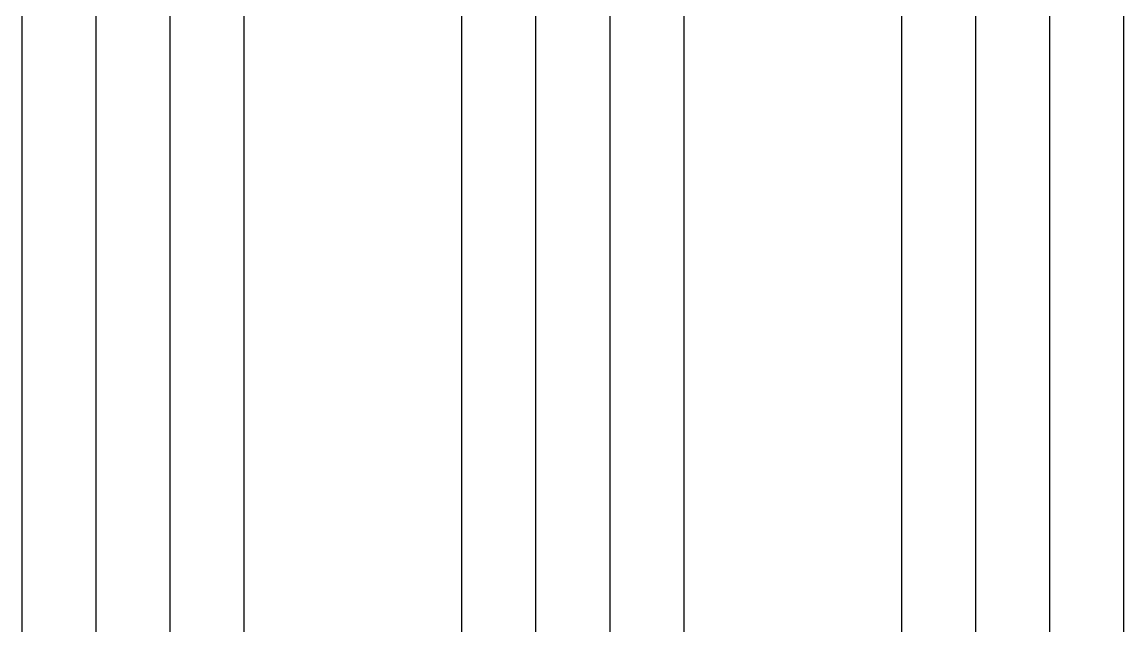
# Model space of a CAD drawing. Header units: inches. Extents: x -58 to 1235, y -506 to 1148.
# Drawn here: x 834.5 to 910, y 666 to 707.3 of the extents above; entities that cross this region are included whole.
import ezdxf

# ---------------------------------------------------------------- set-up
doc = ezdxf.new("R2010")
doc.units = ezdxf.units.IN
doc.header["$MEASUREMENT"] = 0
doc.layers.add('RED_10AWG', color=1, linetype='Continuous')

msp = doc.modelspace()

# ---------------------------------------------------------------- linework, layer by layer
at = {"layer": 'RED_10AWG'}
for p, q in [((834.487, 585.436), (834.487, 748.021)), ((839.56, 585.436), (839.56, 748.021)), ((844.633, 585.436), (844.633, 748.021)), ((849.706, 585.436), (849.706, 748.021)), ((864.64, 585.436), (864.64, 748.115)), ((869.713, 585.436), (869.713, 748.115)), ((874.786, 585.436), (874.786, 748.115)), ((879.859, 585.436), (879.859, 748.115)), ((894.793, 585.436), (894.793, 747.956)), ((899.866, 585.436), (899.866, 747.956)), ((904.939, 585.436), (904.939, 747.956)), ((910.012, 585.436), (910.012, 747.956))]:
    msp.add_line(p, q, dxfattribs=at)

doc.saveas('drawing.dxf')
